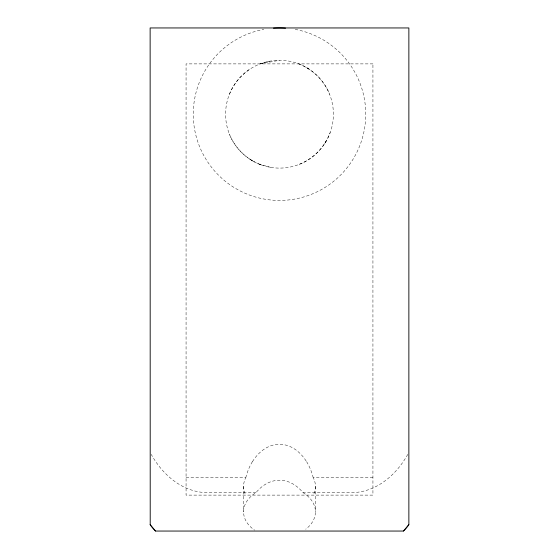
<?xml version="1.0" encoding="UTF-8"?>
<svg xmlns="http://www.w3.org/2000/svg" width="559" height="559" viewBox="0 0 559 559"><rect width="100%" height="100%" fill="white"/><g stroke="black" fill="none" stroke-linecap="round" stroke-linejoin="round"><path stroke-width="0.42" stroke-dasharray="2.79 2.1" d="M229.379 94.352C233.494 84.081 240.761 75.165 250.006 69.078M299.344 164.318C313.606 158.749 324.828 146.863 330.173 132.567M407.77 454.369C397.805 472.243 381.364 487.972 360.66 491.773A51.714 51.714 0 0 1 351.373 492.619L303.013 492.619C298.352 486.91 292.029 482.277 284.72 480.761A25.735 25.735 0 0 0 274.28 480.761C266.971 482.277 260.648 486.91 255.987 492.619A35.937 25.414 0 0 0 254.604 530.156M324.618 143.691L326.288 140.966M252.437 461.685C257.154 454.055 264.239 447.382 273.106 445.097A25.903 25.903 0 0 1 285.88 445.097C294.754 447.368 301.839 454.048 306.563 461.685M269.69 61.19L260.145 63.887L279.5 60.295M186.07 477.728L245.729 477.728A35.937 25.414 0 0 0 245.729 495.113M372.93 477.728L313.271 477.728A35.937 25.414 0 0 1 313.271 495.113M255.987 492.619L207.627 492.619A51.714 51.714 0 0 1 198.34 491.773C177.636 487.972 161.195 472.243 151.23 454.369M270.689 167.372L259.656 164.318L261.724 165.087C247.169 159.818 235.018 148.512 229.379 134.034M298.855 63.887C312.719 69.351 324.178 80.433 329.621 94.352M250.006 159.315L253.024 161.153M306.814 67.723L308.994 69.078M315.437 486.421L315.437 511.834M243.563 486.421L243.563 511.834M245.785 477.742A58.227 58.227 0 0 1 252.388 461.65M295.194 29.389A86.247 86.247 0 0 1 351.422 161.789A86.247 86.247 0 0 1 207.578 161.789A86.247 86.247 0 0 1 263.806 29.389M303.013 492.619A35.937 25.414 0 0 1 305.731 529.198M306.611 461.65A58.227 58.227 0 0 1 313.215 477.742M372.93 63.887L186.07 63.887L186.07 495.113L372.93 495.113L372.93 63.887M252.549 160.88A53.902 53.902 0 0 0 333.402 114.197A53.902 53.902 0 0 0 252.549 67.513A53.902 53.902 0 0 0 252.549 160.88"/><path stroke-width="0.84" d="M150.308 524.873L150.93 525.677A75.828 70.057 0 0 0 155.612 531.05L403.388 531.05A71.335 71.335 0 0 0 408.867 524.642L408.867 27.95L150.133 27.95L150.217 524.754M408.825 524.698L408.07 525.677A75.828 70.057 0 0 1 403.388 531.05M273.47 28.16A86.247 86.247 0 0 1 285.53 28.16M155.612 531.05A71.335 71.335 0 0 1 150.133 524.642"/></g></svg>
